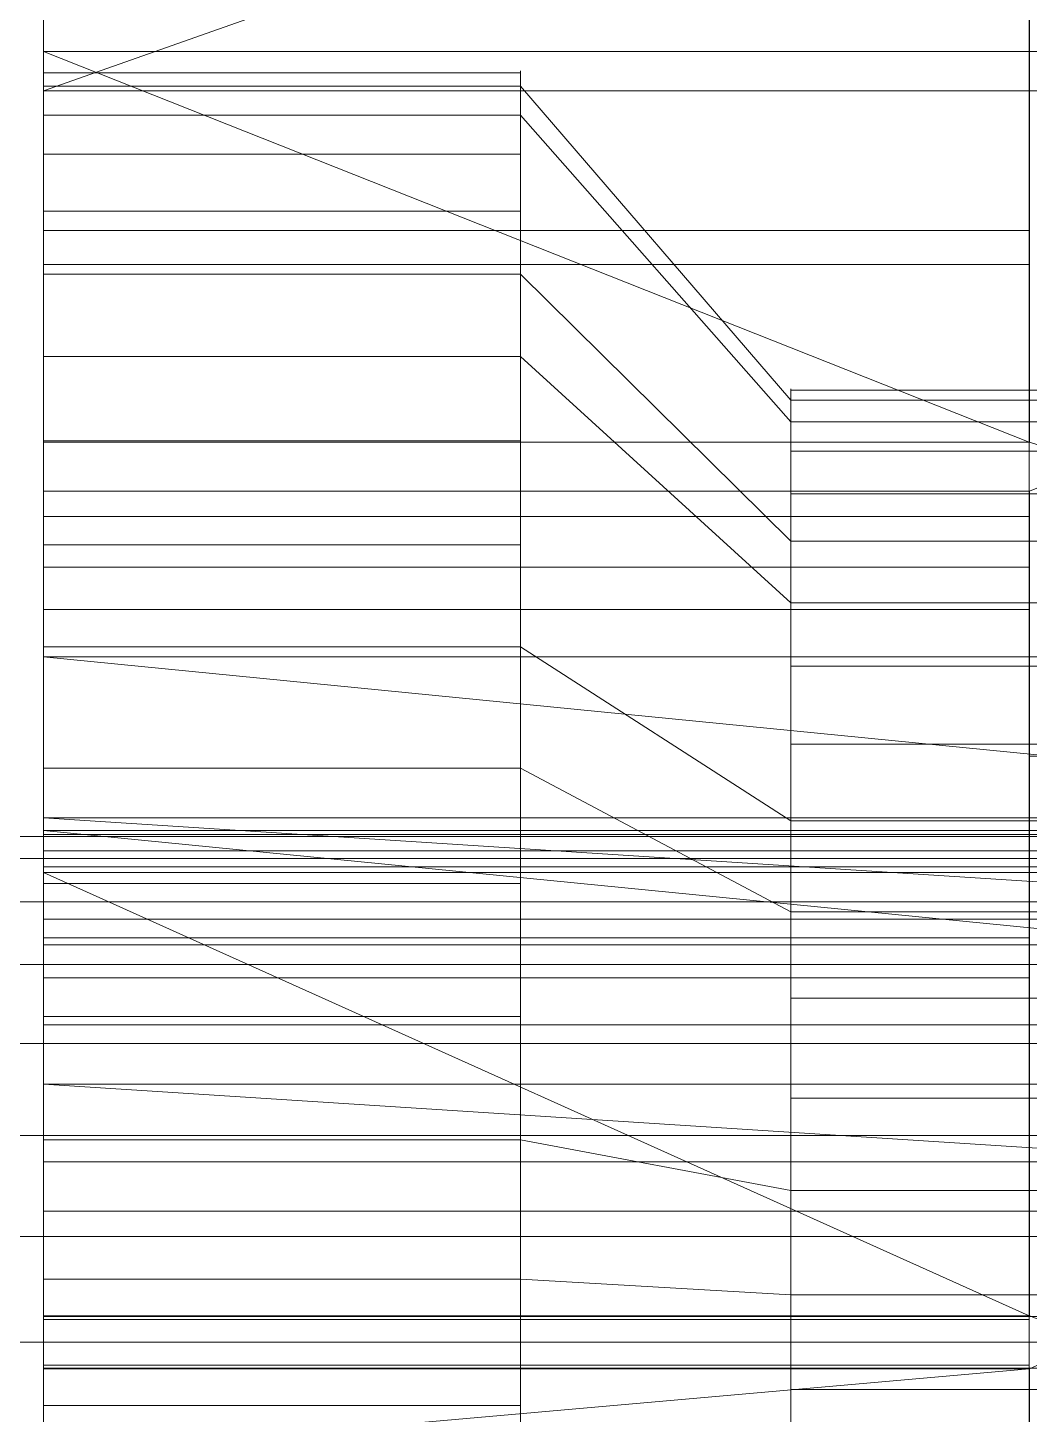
# Model space of a CAD drawing. Header units: millimetres. Extents: x -7.6 to 23.6, y 0 to 40.
# Drawn here: x 17.3 to 20.45, y 7.774 to 12.136 of the extents above; entities that cross this region are included whole.
import ezdxf

# ---------------------------------------------------------------- set-up
doc = ezdxf.new("R2010")
doc.units = ezdxf.units.MM
doc.layers.add('1', color=7, linetype='CONTINUOUS', true_color=0xffffff)

msp = doc.modelspace()

# ---------------------------------------------------------------- linework, layer by layer
at = {"layer": '1', "color": 18, "linetype": 'CONTINUOUS', "lineweight": 13}
for p, q in [((20.45, 12.0618, -4.8449), (17.35, 12.0618, -4.8449)), ((17.35, 12.0618, -4.8449), (17.35, 11.4976, -4.0192)), ((20.45, 11.4976, -4.0192), (20.45, 12.0618, -4.8449)), ((20.45, 11.938, 7.1276), (17.35, 11.938, 7.1276)), ((17.35, 11.938, 7.1276), (17.35, 11.3911, 6.2904)), ((20.45, 11.3911, 6.2904), (20.45, 11.938, 7.1276)), ((20.45, 11.4976, -4.0192), (17.35, 11.4976, -4.0192)), ((20.45, 11.3911, 6.2904), (17.35, 11.3911, 6.2904)), ((20.45, 10.8324, -5.5195), (17.35, 10.8324, -5.5195)), ((17.35, 10.4391, -4.6001), (17.35, 10.8324, -5.5195)), ((20.45, 10.8324, -5.5195), (20.45, 10.4391, -4.6001)), ((17.35, 10.3059, 6.8552), (17.35, 10.6778, 7.7835)), ((20.45, 10.6778, 7.7835), (17.35, 10.6778, 7.7835)), ((20.45, 10.6778, 7.7835), (20.45, 10.3059, 6.8552)), ((20.45, 10.4391, -4.6001), (17.35, 10.4391, -4.6001)), ((20.45, 10.3059, 6.8552), (17.35, 10.3059, 6.8552)), ((20.45, 9.4776, -5.9468), (17.35, 9.4776, -5.9468)), ((17.35, 9.4776, -5.9468), (17.35, 9.2724, -4.968)), ((20.45, 9.2724, -4.968), (20.45, 9.4776, -5.9468)), ((17.35, 9.3316, 8.1758), (17.35, 9.1466, 7.193)), ((20.45, 9.3316, 8.1758), (17.35, 9.3316, 8.1758)), ((20.45, 9.1466, 7.193), (20.45, 9.3316, 8.1758)), ((20.45, 9.2724, -4.968), (17.35, 9.2724, -4.968)), ((20.45, 9.1466, 7.193), (17.35, 9.1466, 7.193)), ((17.35, 8.0721, -5.0996), (17.35, 8.0837, -6.0995)), ((20.45, 8.0837, -6.0995), (17.35, 8.0837, -6.0995)), ((20.45, 8.0721, -5.0996), (17.35, 8.0721, -5.0996)), ((20.45, 8.0837, -6.0995), (20.45, 8.0721, -5.0996)), ((20.45, 7.9279, 7.2996), (17.35, 7.9279, 7.2996)), ((17.35, 7.9279, 7.2996), (17.35, 7.9163, 8.2995)), ((20.45, 7.9163, 8.2995), (17.35, 7.9163, 8.2995)), ((20.45, 7.9163, 8.2995), (20.45, 7.9279, 7.2996))]:
    msp.add_line(p, q, dxfattribs=at)
at = {"layer": '1', "color": 7, "linetype": 'CONTINUOUS', "lineweight": 13}
for p, q in [((17.35, 9.6103, -0.5493), (17.35, 10.1572, 0.2879)), ((22.55, 10.1572, 0.2879), (17.35, 10.1572, 0.2879)), ((17.35, 10.1572, 0.2879), (17.35, 9.5459, 0.6873)), ((17.35, 9.6502, 2.7092), (17.35, 8.8119, 3.2569)), ((17.35, 9.2507, 2.0978), (17.35, 9.6502, 2.7092)), ((22.55, 9.6502, 2.7092), (17.35, 9.6502, 2.7092)), ((17.35, 8.9989, -0.1499), (17.35, 9.6103, -0.5493)), ((22.55, 9.6103, -0.5493), (17.35, 9.6103, -0.5493)), ((22.4586, 9.5459, 0.6873), (17.35, 9.5459, 0.6873)), ((22.4586, 9.2507, 2.0978), (17.35, 9.2507, 2.0978)), ((22.4586, 8.9989, -0.1499), (17.35, 8.9989, -0.1499)), ((17.35, 8.8119, 3.2569), (17.35, 8.4127, 2.6459)), ((22.55, 8.8119, 3.2569), (17.35, 8.8119, 3.2569)), ((22.4586, 8.4127, 2.6459), (17.35, 8.4127, 2.6459))]:
    msp.add_line(p, q, dxfattribs=at)
at = {"layer": '1', "color": 7, "linetype": 'CONTINUOUS', "lineweight": 13, "extrusion": (1, 0, 0)}
for centre, radius in [((8, 1.1, 17.35), 4), ((8, 1.1, 18.85), 4), ((8, 1.1, 19.7), 3)]:
    msp.add_circle(centre, radius, dxfattribs=at)
at = {"layer": '1', "color": 18, "linetype": 'CONTINUOUS', "lineweight": 13, "extrusion": (-1, 0, 0)}
for centre, radius in [((-8, 1.1, -17.35), 4), ((-8, 1.1, -18.85), 4), ((-8, 1.1, -19.7), 3)]:
    msp.add_circle(centre, radius, dxfattribs=at)
at = {"layer": '1', "color": 18, "linetype": 'CONTINUOUS', "lineweight": 13, "extrusion": (1, 0, 0)}
for centre, start, end in [((8, 1.1, 20.45), 304.34238, 315.66595), ((8, 1.1, 17.35), 45.66595, 56.84238), ((8, 1.1, 17.35), 293.16595, 304.34238), ((8, 1.1, 20.45), 56.84238, 68.16595), ((8, 1.1, 20.45), 281.84238, 293.16595), ((8, 1.1, 17.35), 68.16595, 79.34238), ((8, 1.1, 17.35), 270.66595, 281.84238), ((8, 1.1, 20.45), 79.34238, 90.66595), ((8, 1.1, 20.45), 259.34238, 270.66595), ((8, 1.1, 17.35), 90.66595, 101.84238)]:
    msp.add_arc(centre, 7.2, start, end, dxfattribs=at)
at = {"layer": '1', "color": 18, "linetype": 'CONTINUOUS', "lineweight": 13, "extrusion": (-1, 0, 0)}
for centre, start, end in [((-8, 1.1, -17.35), 224.33405, 235.65762), ((-8, 1.1, -20.45), 224.33405, 235.65762), ((-8, 1.1, -17.35), 111.83405, 123.15762), ((-8, 1.1, -20.45), 111.83405, 123.15762), ((-8, 1.1, -17.35), 246.83405, 258.15762), ((-8, 1.1, -20.45), 246.83405, 258.15762), ((-8, 1.1, -17.35), 89.33405, 100.65762), ((-8, 1.1, -20.45), 89.33405, 100.65762), ((-8, 1.1, -17.35), 269.33405, 280.65762), ((-8, 1.1, -20.45), 269.33405, 280.65762)]:
    msp.add_arc(centre, 6.2, start, end, dxfattribs=at)
at = {"layer": '1', "color": 7, "linetype": 'CONTINUOUS', "lineweight": 13, "extrusion": (1, 0, 0)}
for start, end in [(345.0523, 38.5819), (255.0523, 308.6324), (75.0523, 128.6324)]:
    msp.add_arc((8, 1.1, 17.35), 1.6, start, end, dxfattribs=at)
at = {"layer": '1', "color": 18, "linetype": 'CONTINUOUS', "lineweight": 13}
for points in [[(17.35, 11.1016, -1.4258), (17.35, 14.1996, 1.1721), (17.35, 14.093, -0.0466)], [(17.35, 14.1996, 1.1721), (17.35, 11.1016, -1.4258), (17.35, 14.068, 2.3724)], [(17.35, 14.093, -0.0466), (17.35, 9.8062, -2.469), (17.35, 11.1016, -1.4258)], [(17.35, 13.7552, -1.2059), (17.35, 9.8062, -2.469), (17.35, 14.093, -0.0466)], [(17.35, 14.068, 2.3724), (17.35, 11.8608, 0.0541), (17.35, 11.9525, 1.7149)], [(17.35, 14.068, 2.3724), (17.35, 11.1016, -1.4258), (17.35, 11.8608, 0.0541)], [(17.35, 11.9525, 1.7149), (17.35, 10.3059, 6.8552), (17.35, 13.7001, 3.5391), (17.35, 14.068, 2.3724)], [(17.35, 9.8062, -2.469), (17.35, 13.7552, -1.2059), (17.35, 5.6941, -4.6552)], [(17.35, 10.4391, -4.6001), (17.35, 13.7552, -1.2059), (17.35, 12.4347, -3.2328), (17.35, 11.4976, -4.0192)], [(17.35, 5.6941, -4.6552), (17.35, 13.7552, -1.2059), (17.35, 8.0721, -5.0996), (17.35, 6.8534, -4.993)], [(17.35, 8.0721, -5.0996), (17.35, 13.7552, -1.2059), (17.35, 10.4391, -4.6001), (17.35, 9.2724, -4.968)], [(17.35, 13.7001, 3.5391), (17.35, 10.3059, 6.8552), (17.35, 12.3328, 5.5347), (17.35, 13.1192, 4.5976)], [(20.45, 12.0618, -4.8449), (20.45, 11.4976, -4.0192), (20.45, 12.4347, -3.2328), (20.45, 13.15, -3.9317)], [(17.35, 11.3911, 6.2904), (17.35, 11.938, 7.1276), (17.35, 13.0317, 6.25), (17.35, 12.3328, 5.5347)], [(17.35, 11.938, 7.1276), (20.45, 11.938, 7.1276), (20.451, 13.0317, 6.25), (20.45, 13.0317, 6.25)], [(20.45, 13.0317, 6.25), (17.35, 13.0317, 6.25), (17.35, 11.938, 7.1276)], [(20.451, 11.938, 7.1276), (20.451, 13.0317, 6.25), (20.45, 11.938, 7.1276)], [(20.45, 12.0618, -4.8449), (20.45, 12.5157, -4.5079), (20.451, 12.0618, -4.8449)], [(20.45, 12.5157, -4.5079), (23.55, 12.5157, -4.5079), (23.55, 12.0618, -4.8449), (20.451, 12.0618, -4.8449)], [(17.35, 12.4347, -3.2328), (20.45, 12.4347, -3.2328), (20.45, 11.4976, -4.0192), (17.35, 11.4976, -4.0192)], [(17.35, 12.3328, 5.5347), (17.35, 10.3059, 6.8552), (17.35, 11.3911, 6.2904)], [(17.35, 11.4976, -4.0192), (17.35, 12.0618, -4.8449), (17.35, 10.8324, -5.5195), (17.35, 10.4391, -4.6001)], [(17.35, 12.0618, -4.8449), (20.45, 12.0618, -4.8449), (20.451, 10.8324, -5.5195), (20.45, 10.8324, -5.5195)], [(20.45, 10.8324, -5.5195), (17.35, 10.8324, -5.5195), (17.35, 12.0618, -4.8449)], [(20.45, 11.4976, -4.0192), (20.45, 12.0618, -4.8449), (17.35, 12.0618, -4.8449), (17.35, 11.4976, -4.0192)], [(20.451, 12.0618, -4.8449), (20.451, 10.8324, -5.5195), (20.45, 12.0618, -4.8449)], [(17.35, 11.9525, 1.7149), (18.85, 11.9525, 1.7149), (18.85, 11.3607, 3.2693), (17.35, 11.3607, 3.2693)], [(17.35, 11.8608, 0.0541), (18.85, 11.8608, 0.0541), (18.85, 11.9525, 1.7149), (17.35, 11.9525, 1.7149)], [(17.35, 10.3059, 6.8552), (17.35, 11.9525, 1.7149), (17.35, 11.3607, 3.2693)], [(20.45, 11.3911, 6.2904), (20.45, 11.938, 7.1276), (17.35, 11.938, 7.1276), (17.35, 11.3911, 6.2904)], [(19.7, 10.8956, 0.3156), (19.7, 10.9643, 1.5612), (18.85, 11.9525, 1.7149), (18.85, 11.8608, 0.0541)], [(19.7, 10.9643, 1.5612), (19.7, 10.5205, 2.727), (18.85, 11.3607, 3.2693), (18.85, 11.9525, 1.7149)], [(20.45, 11.938, 7.1276), (20.45, 10.6778, 7.7835), (20.451, 11.938, 7.1276)], [(23.55, 11.938, 7.1276), (20.451, 11.938, 7.1276), (20.45, 10.6778, 7.7835), (20.451, 10.6778, 7.7835)], [(20.45, 11.938, 7.1276), (20.45, 11.3911, 6.2904), (20.45, 10.3059, 6.8552), (20.45, 10.6778, 7.7835)], [(17.35, 11.1016, -1.4258), (18.85, 11.1016, -1.4258), (18.85, 11.8608, 0.0541), (17.35, 11.8608, 0.0541)], [(19.7, 10.3262, -0.7944), (19.7, 10.8956, 0.3156), (18.85, 11.8608, 0.0541), (18.85, 11.1016, -1.4258)], [(17.35, 11.3911, 6.2904), (17.35, 10.3059, 6.8552), (20.45, 10.3059, 6.8552), (20.45, 11.3911, 6.2904)], [(17.35, 11.3607, 3.2693), (18.85, 11.3607, 3.2693), (18.85, 10.1878, 4.4487), (17.35, 10.1878, 4.4487)], [(17.35, 11.3607, 3.2693), (17.35, 10.1878, 4.4487), (17.35, 10.3059, 6.8552)], [(19.7, 10.5205, 2.727), (19.7, 9.6408, 3.6115), (18.85, 10.1878, 4.4487), (18.85, 11.3607, 3.2693)], [(17.35, 9.8062, -2.469), (18.85, 9.8062, -2.469), (18.85, 11.1016, -1.4258), (17.35, 11.1016, -1.4258)], [(19.7, 9.3546, -1.5768), (19.7, 10.3262, -0.7944), (18.85, 11.1016, -1.4258), (18.85, 9.8062, -2.469)], [(19.7, 10.9643, 1.5612), (21.2, 10.9643, 1.5612), (21.2, 10.5205, 2.727), (19.7, 10.5205, 2.727)], [(19.7, 10.8956, 0.3156), (21.2, 10.8956, 0.3156), (21.2, 10.9643, 1.5612), (19.7, 10.9643, 1.5612)], [(19.7, 10.3262, -0.7944), (21.2, 10.3262, -0.7944), (21.2, 10.8956, 0.3156), (19.7, 10.8956, 0.3156)], [(20.45, 10.8324, -5.5195), (20.45, 10.4391, -4.6001), (17.35, 10.4391, -4.6001), (17.35, 10.8324, -5.5195)], [(23.55, 9.8444, -5.8598), (20.45, 9.8444, -5.8598), (20.45, 10.8324, -5.5195), (20.451, 10.8324, -5.5195)], [(20.45, 9.4776, -5.9468), (20.45, 9.2724, -4.968), (20.45, 10.4391, -4.6001), (20.45, 10.8324, -5.5195)], [(17.35, 10.6778, 7.7835), (17.35, 8.6366, 5.049), (17.35, 9.1466, 7.193)], [(17.35, 8.6366, 5.049), (17.35, 10.6778, 7.7835), (17.35, 10.3059, 6.8552)], [(17.35, 9.1466, 7.193), (17.35, 9.3316, 8.1758), (17.35, 10.6778, 7.7835)], [(20.45, 10.6778, 7.7835), (17.35, 10.6778, 7.7835), (17.35, 10.5987, 7.8147), (20.451, 10.5987, 7.8147)], [(20.45, 10.6778, 7.7835), (20.45, 10.3059, 6.8552), (17.35, 10.3059, 6.8552), (17.35, 10.6778, 7.7835)], [(20.451, 10.5987, 7.8147), (20.451, 10.6778, 7.7835), (20.45, 10.6778, 7.7835)], [(20.451, 10.5987, 7.8147), (17.35, 10.5987, 7.8147), (17.35, 9.3316, 8.1758), (20.45, 9.3316, 8.1758)], [(20.451, 9.3316, 8.1758), (20.451, 10.5987, 7.8147), (20.45, 9.3316, 8.1758)], [(19.7, 10.5205, 2.727), (21.2, 10.5205, 2.727), (21.2, 9.6408, 3.6115), (19.7, 9.6408, 3.6115)], [(17.35, 10.4391, -4.6001), (20.45, 10.4391, -4.6001), (20.45, 9.2724, -4.968), (17.35, 9.2724, -4.968)], [(17.35, 10.1878, 4.4487), (17.35, 8.6366, 5.049), (17.35, 10.3059, 6.8552)], [(19.7, 9.3546, -1.5768), (21.2, 9.3546, -1.5768), (21.2, 10.3262, -0.7944), (19.7, 10.3262, -0.7944)], [(17.35, 10.1878, 4.4487), (18.85, 10.1878, 4.4487), (18.85, 8.6366, 5.049), (17.35, 8.6366, 5.049)], [(19.7, 9.6408, 3.6115), (19.7, 8.4775, 4.0618), (18.85, 8.6366, 5.049), (18.85, 10.1878, 4.4487)], [(20.45, 9.4776, -5.9468), (20.45, 9.8444, -5.8598), (20.451, 9.4776, -5.9468)], [(20.45, 9.8444, -5.8598), (23.55, 9.8444, -5.8598), (23.55, 9.4776, -5.9468), (20.451, 9.4776, -5.9468)], [(17.35, 8.1984, -2.8951), (18.85, 8.1984, -2.8951), (18.85, 9.8062, -2.469), (17.35, 9.8062, -2.469)], [(17.35, 5.6941, -4.6552), (17.35, 8.1984, -2.8951), (17.35, 9.8062, -2.469)], [(19.7, 8.1488, -1.8963), (19.7, 9.3546, -1.5768), (18.85, 9.8062, -2.469), (18.85, 8.1984, -2.8951)], [(19.7, 9.6408, 3.6115), (21.2, 9.6408, 3.6115), (21.2, 8.4775, 4.0618), (19.7, 8.4775, 4.0618)], [(17.35, 9.2724, -4.968), (17.35, 9.4776, -5.9468), (17.35, 8.0837, -6.0995), (17.35, 8.0721, -5.0996)], [(17.35, 9.4776, -5.9468), (20.45, 9.4776, -5.9468), (20.451, 8.0837, -6.0995), (20.45, 8.0837, -6.0995)], [(20.45, 8.0837, -6.0995), (17.35, 8.0837, -6.0995), (17.35, 9.4776, -5.9468)], [(20.45, 9.2724, -4.968), (20.45, 9.4776, -5.9468), (17.35, 9.4776, -5.9468), (17.35, 9.2724, -4.968)], [(20.451, 9.4776, -5.9468), (20.451, 8.0837, -6.0995), (20.45, 9.4776, -5.9468)], [(19.7, 8.1488, -1.8963), (21.2, 8.1488, -1.8963), (21.2, 9.3546, -1.5768), (19.7, 9.3546, -1.5768)], [(20.45, 9.1466, 7.193), (20.45, 9.3316, 8.1758), (17.35, 9.3316, 8.1758), (17.35, 9.1466, 7.193)], [(20.45, 9.3316, 8.1758), (20.45, 7.9163, 8.2995), (20.451, 9.3316, 8.1758)], [(23.55, 9.3316, 8.1758), (20.451, 9.3316, 8.1758), (20.45, 7.9163, 8.2995), (20.451, 7.9163, 8.2995)], [(20.45, 9.3316, 8.1758), (20.45, 9.1466, 7.193), (20.45, 7.9279, 7.2996), (20.45, 7.9163, 8.2995)], [(17.35, 7.9279, 7.2996), (17.35, 9.1466, 7.193), (17.35, 8.6366, 5.049), (17.35, 6.9754, 4.9665)], [(17.35, 7.9279, 7.2996), (20.45, 7.9279, 7.2996), (20.45, 9.1466, 7.193), (17.35, 9.1466, 7.193)], [(17.35, 8.6366, 5.049), (18.85, 8.6366, 5.049), (18.85, 6.9754, 4.9665), (17.35, 6.9754, 4.9665)], [(19.7, 8.4775, 4.0618), (19.7, 7.2315, 3.9999), (18.85, 6.9754, 4.9665), (18.85, 8.6366, 5.049)], [(19.7, 8.4775, 4.0618), (21.2, 8.4775, 4.0618), (21.2, 7.2315, 3.9999), (19.7, 7.2315, 3.9999)], [(17.35, 6.5563, -2.6304), (18.85, 6.5563, -2.6304), (18.85, 8.1984, -2.8951), (17.35, 8.1984, -2.8951)], [(17.35, 6.5563, -2.6304), (17.35, 8.1984, -2.8951), (17.35, 3.6672, -3.3347)], [(17.35, 5.6941, -4.6552), (17.35, 4.6089, -4.0904), (17.35, 3.6672, -3.3347), (17.35, 8.1984, -2.8951)], [(19.7, 6.9172, -1.6978), (19.7, 8.1488, -1.8963), (18.85, 8.1984, -2.8951), (18.85, 6.5563, -2.6304)], [(19.7, 6.9172, -1.6978), (21.2, 6.9172, -1.6978), (21.2, 8.1488, -1.8963), (19.7, 8.1488, -1.8963)], [(20.45, 8.0837, -6.0995), (20.45, 8.0721, -5.0996), (17.35, 8.0721, -5.0996), (17.35, 8.0837, -6.0995)], [(17.35, 8.0721, -5.0996), (20.45, 8.0721, -5.0996), (20.45, 6.8534, -4.993), (17.35, 6.8534, -4.993)], [(23.55, 6.8541, -6.0082), (20.45, 6.8541, -6.0082), (20.45, 8.0837, -6.0995), (20.451, 8.0837, -6.0995)], [(20.45, 6.6684, -5.9758), (20.45, 6.8534, -4.993), (20.45, 8.0721, -5.0996), (20.45, 8.0837, -6.0995)], [(17.35, 5.5609, 6.8001), (17.35, 6.7276, 7.168), (17.35, 7.9279, 7.2996), (17.35, 4.441, 2.9258)], [(17.35, 6.9754, 4.9665), (17.35, 5.4913, 4.2155), (17.35, 7.9279, 7.2996)], [(17.35, 5.4913, 4.2155), (17.35, 4.441, 2.9258), (17.35, 7.9279, 7.2996)], [(17.35, 6.7276, 7.168), (17.35, 6.5224, 8.1468), (17.35, 7.9163, 8.2995), (17.35, 7.9279, 7.2996)], [(20.45, 7.9163, 8.2995), (20.45, 7.9279, 7.2996), (17.35, 7.9279, 7.2996), (17.35, 7.9163, 8.2995)], [(17.35, 7.643, 8.2911), (20.451, 7.643, 8.2911), (20.451, 7.9163, 8.2995), (20.45, 7.9163, 8.2995)], [(20.45, 7.9163, 8.2995), (17.35, 7.9163, 8.2995), (17.35, 7.643, 8.2911)]]:
    msp.add_3dface(points, dxfattribs=at)
at = {"layer": '1', "color": 7, "linetype": 'CONTINUOUS', "lineweight": 13}
for points in [[(17.35, 11.7383, 2.5232), (17.35, 11.9939, 0.8797), (17.35, 9.598, 1.1808), (17.35, 9.4963, 1.6666)], [(17.35, 11.9939, 0.8797), (17.35, 10.1572, 0.2879), (17.35, 9.5459, 0.6873), (17.35, 9.598, 1.1808)], [(17.35, 10.1572, 0.2879), (17.35, 11.9939, 0.8797), (17.35, 11.559, -0.7258)], [(18.85, 11.9939, 0.8797), (17.35, 11.9939, 0.8797), (17.35, 11.7383, 2.5232), (18.85, 11.7383, 2.5232)], [(18.85, 11.559, -0.7258), (17.35, 11.559, -0.7258), (17.35, 11.9939, 0.8797), (18.85, 11.9939, 0.8797)], [(18.85, 11.8608, 0.0541), (18.85, 11.9525, 1.7149), (19.7, 10.9643, 1.5612), (19.7, 10.8956, 0.3156)], [(18.85, 11.9525, 1.7149), (18.85, 11.3607, 3.2693), (19.7, 10.5205, 2.727), (19.7, 10.9643, 1.5612)], [(18.85, 11.1016, -1.4258), (18.85, 11.8608, 0.0541), (19.7, 10.8956, 0.3156), (19.7, 10.3262, -0.7944)], [(17.35, 9.4963, 1.6666), (17.35, 9.2507, 2.0978), (17.35, 9.6502, 2.7092), (17.35, 11.7383, 2.5232)], [(17.35, 10.8362, 3.9206), (17.35, 11.7383, 2.5232), (17.35, 9.6502, 2.7092)], [(18.85, 11.7383, 2.5232), (17.35, 11.7383, 2.5232), (17.35, 10.8362, 3.9206), (18.85, 10.8362, 3.9206)], [(17.35, 11.559, -0.7258), (17.35, 10.5087, -2.0155), (17.35, 9.6103, -0.5493), (17.35, 10.1572, 0.2879)], [(18.85, 10.5087, -2.0155), (17.35, 10.5087, -2.0155), (17.35, 11.559, -0.7258), (18.85, 11.559, -0.7258)], [(18.85, 11.3607, 3.2693), (18.85, 10.1878, 4.4487), (19.7, 9.6408, 3.6115), (19.7, 10.5205, 2.727)], [(18.85, 9.8062, -2.469), (18.85, 11.1016, -1.4258), (19.7, 10.3262, -0.7944), (19.7, 9.3546, -1.5768)], [(21.2, 10.9954, 0.9348), (19.7, 10.9954, 0.9348), (19.7, 10.8037, 2.1674), (21.2, 10.8037, 2.1674)], [(21.2, 10.6693, -0.2693), (19.7, 10.6693, -0.2693), (19.7, 10.9954, 0.9348), (21.2, 10.9954, 0.9348)], [(17.35, 9.6502, 2.7092), (17.35, 8.8119, 3.2569), (17.35, 9.4437, 4.8304), (17.35, 10.8362, 3.9206)], [(18.85, 10.8362, 3.9206), (17.35, 10.8362, 3.9206), (17.35, 9.4437, 4.8304), (18.85, 9.4437, 4.8304)], [(21.2, 10.8037, 2.1674), (19.7, 10.8037, 2.1674), (19.7, 10.1271, 3.2155), (21.2, 10.1271, 3.2155)], [(21.2, 9.8815, -1.2366), (19.7, 9.8815, -1.2366), (19.7, 10.6693, -0.2693), (21.2, 10.6693, -0.2693)], [(17.35, 9.6103, -0.5493), (17.35, 10.5087, -2.0155), (17.35, 9.0246, -2.7665)], [(18.85, 9.0246, -2.7665), (17.35, 9.0246, -2.7665), (17.35, 10.5087, -2.0155), (18.85, 10.5087, -2.0155)], [(18.85, 10.1878, 4.4487), (18.85, 8.6366, 5.049), (19.7, 8.4775, 4.0618), (19.7, 9.6408, 3.6115)], [(17.35, 9.6103, -0.5493), (22.55, 9.6103, -0.5493), (22.55, 10.1572, 0.2879), (17.35, 10.1572, 0.2879)], [(17.35, 10.1572, 0.2879), (22.55, 10.1572, 0.2879), (22.55, 9.6793, 0.6001), (22.5272, 9.6462, 0.6218)], [(22.5272, 9.6462, 0.6218), (22.4586, 9.5459, 0.6873), (17.35, 9.5459, 0.6873), (17.35, 10.1572, 0.2879)], [(21.2, 10.1271, 3.2155), (19.7, 10.1271, 3.2155), (19.7, 9.0828, 3.8978), (21.2, 9.0828, 3.8978)], [(21.2, 8.7685, -1.7999), (19.7, 8.7685, -1.7999), (19.7, 9.8815, -1.2366), (21.2, 9.8815, -1.2366)], [(18.85, 8.1984, -2.8951), (18.85, 9.8062, -2.469), (19.7, 9.3546, -1.5768), (19.7, 8.1488, -1.8963)], [(17.35, 9.6502, 2.7092), (17.35, 9.2507, 2.0978), (22.4586, 9.2507, 2.0978), (22.5272, 9.3163, 2.1982)], [(22.5272, 9.3163, 2.1982), (22.55, 9.338, 2.2313), (22.55, 9.6502, 2.7092), (17.35, 9.6502, 2.7092)], [(17.35, 9.6502, 2.7092), (22.55, 9.6502, 2.7092), (22.55, 8.8119, 3.2569), (17.35, 8.8119, 3.2569)], [(17.35, 9.0246, -2.7665), (17.35, 8.5675, -0.396), (17.35, 8.9989, -0.1499), (17.35, 9.6103, -0.5493)], [(17.35, 9.6103, -0.5493), (17.35, 8.9989, -0.1499), (22.4586, 8.9989, -0.1499), (22.5272, 9.0992, -0.2154)], [(22.5272, 9.0992, -0.2154), (22.55, 9.1324, -0.2371), (22.55, 9.6103, -0.5493), (17.35, 9.6103, -0.5493)], [(17.35, 9.598, 1.1808), (22.4586, 9.598, 1.1808), (22.4586, 9.4963, 1.6666), (17.35, 9.4963, 1.6666)], [(17.35, 9.5459, 0.6873), (22.4586, 9.5459, 0.6873), (22.4586, 9.598, 1.1808), (17.35, 9.598, 1.1808)], [(17.35, 9.4963, 1.6666), (22.4586, 9.4963, 1.6666), (22.4586, 9.2507, 2.0978), (17.35, 9.2507, 2.0978)], [(17.35, 8.8119, 3.2569), (17.35, 7.8016, 5.0951), (17.35, 9.4437, 4.8304)], [(18.85, 9.4437, 4.8304), (17.35, 9.4437, 4.8304), (17.35, 7.8016, 5.0951), (18.85, 7.8016, 5.0951)], [(21.2, 9.0828, 3.8978), (19.7, 9.0828, 3.8978), (19.7, 7.8512, 4.0963), (21.2, 7.8512, 4.0963)], [(17.35, 9.0246, -2.7665), (17.35, 7.3634, -2.849), (17.35, 7.1878, -1.0573)], [(17.35, 7.1878, -1.0573), (17.35, 7.5873, -0.4459), (17.35, 8.0813, -0.4979), (17.35, 9.0246, -2.7665)], [(17.35, 8.0813, -0.4979), (17.35, 8.5675, -0.396), (17.35, 9.0246, -2.7665)], [(18.85, 7.3634, -2.849), (17.35, 7.3634, -2.849), (17.35, 9.0246, -2.7665), (18.85, 9.0246, -2.7665)], [(17.35, 8.5675, -0.396), (22.4586, 8.5675, -0.396), (22.4586, 8.9989, -0.1499), (17.35, 8.9989, -0.1499)], [(17.35, 7.8016, 5.0951), (17.35, 8.8119, 3.2569), (17.35, 8.4127, 2.6459), (17.35, 7.9187, 2.6979)], [(17.35, 8.8119, 3.2569), (22.55, 8.8119, 3.2569), (22.55, 8.4999, 2.7793), (22.5272, 8.4782, 2.7461)], [(22.5272, 8.4782, 2.7461), (22.4586, 8.4127, 2.6459), (17.35, 8.4127, 2.6459), (17.35, 8.8119, 3.2569)], [(21.2, 7.5225, -1.8618), (19.7, 7.5225, -1.8618), (19.7, 8.7685, -1.7999), (21.2, 8.7685, -1.7999)], [(18.85, 8.6366, 5.049), (18.85, 6.9754, 4.9665), (19.7, 7.2315, 3.9999), (19.7, 8.4775, 4.0618)], [(17.35, 8.0813, -0.4979), (22.4586, 8.0813, -0.4979), (22.4586, 8.5675, -0.396), (17.35, 8.5675, -0.396)], [(17.35, 8.4127, 2.6459), (22.4586, 8.4127, 2.6459), (22.4586, 7.9187, 2.6979), (17.35, 7.9187, 2.6979)], [(18.85, 6.5563, -2.6304), (18.85, 8.1984, -2.8951), (19.7, 8.1488, -1.8963), (19.7, 6.9172, -1.6978)], [(17.35, 7.5873, -0.4459), (22.4586, 7.5873, -0.4459), (22.4586, 8.0813, -0.4979), (17.35, 8.0813, -0.4979)], [(17.35, 7.9187, 2.6979), (17.35, 7.4325, 2.596), (17.35, 6.1938, 4.669), (17.35, 7.8016, 5.0951)], [(17.35, 7.9187, 2.6979), (22.4586, 7.9187, 2.6979), (22.4586, 7.4325, 2.596), (17.35, 7.4325, 2.596)], [(21.2, 7.8512, 4.0963), (19.7, 7.8512, 4.0963), (19.7, 6.6454, 3.7768), (21.2, 6.6454, 3.7768)], [(18.85, 7.8016, 5.0951), (17.35, 7.8016, 5.0951), (17.35, 6.1938, 4.669), (18.85, 6.1938, 4.669)]]:
    msp.add_3dface(points, dxfattribs=at)
at = {"layer": '1', "color": 253, "linetype": 'CONTINUOUS', "lineweight": 13}
for points in [[(17.25, 9.5912, 1.2672), (22.25, 9.5912, 1.2672), (22.25, 9.5217, 0.6056), (17.25, 9.5217, 0.6056)], [(17.25, 9.3856, 1.9), (22.25, 9.3856, 1.9), (22.25, 9.5912, 1.2672), (17.25, 9.5912, 1.2672)], [(17.25, 9.5217, 0.6056), (22.25, 9.5217, 0.6056), (22.25, 9.189, 0.0294), (17.25, 9.189, 0.0294)], [(17.25, 8.9405, 2.3944), (22.25, 8.9405, 2.3944), (22.25, 9.3856, 1.9), (17.25, 9.3856, 1.9)], [(17.25, 9.189, 0.0294), (22.25, 9.189, 0.0294), (22.25, 8.6508, -0.3617), (17.25, 8.6508, -0.3617)], [(17.25, 8.3327, 2.665), (22.25, 8.3327, 2.665), (22.25, 8.9405, 2.3944), (17.25, 8.9405, 2.3944)], [(17.25, 8.6508, -0.3617), (22.25, 8.6508, -0.3617), (22.25, 8, -0.5), (17.25, 8, -0.5)], [(17.25, 7.6673, 2.665), (22.25, 7.6673, 2.665), (22.25, 8.3327, 2.665), (17.25, 8.3327, 2.665)], [(17.25, 8, -0.5), (22.25, 8, -0.5), (22.25, 7.3492, -0.3617), (17.25, 7.3492, -0.3617)]]:
    msp.add_3dface(points, dxfattribs=at)

doc.saveas('drawing.dxf')
